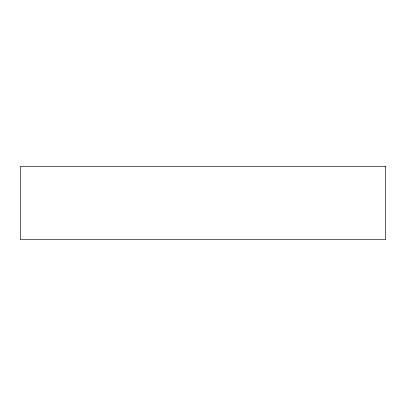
<?xml version="1.0" encoding="UTF-8"?>
<svg xmlns="http://www.w3.org/2000/svg" width="406" height="406" viewBox="0 0 406 406"><rect width="100%" height="100%" fill="white"/><g stroke="black" fill="none" stroke-linecap="round" stroke-linejoin="round"><path stroke-width="0.61" d="M385.7 166.46L20.3 166.46L20.3 239.54L385.7 239.54L385.7 166.46"/></g></svg>
